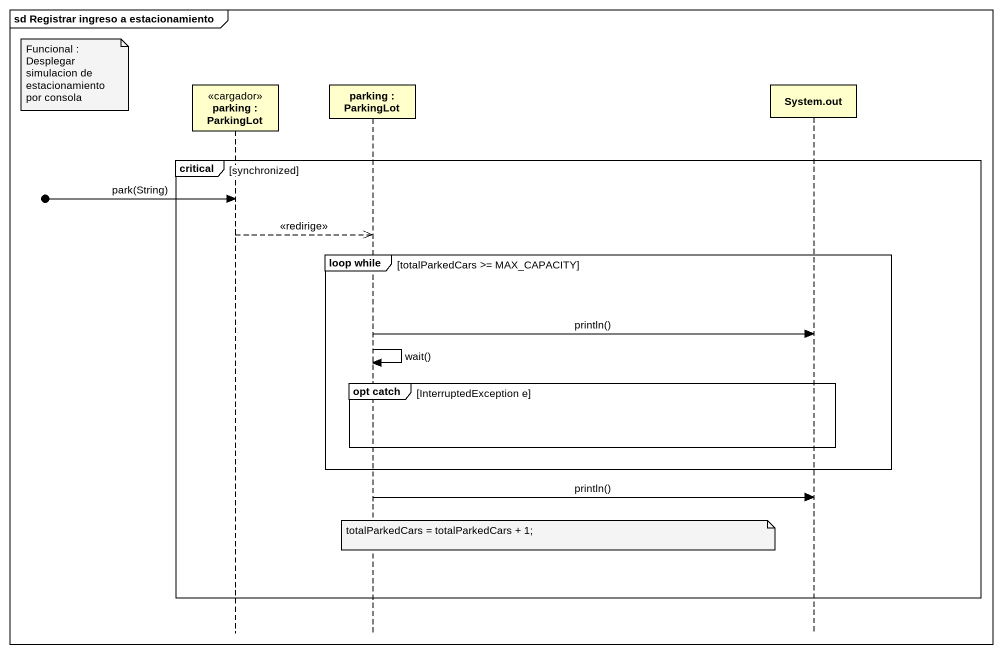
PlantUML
@startuml
mainframe sd Registrar ingreso a estacionamiento
hide footbox
participant "parking : ParkingLot" as parking <<cargador>>
participant "parking : ParkingLot" as parking_2
participant "System.out" as System_out

note left of parking : Funcional : Desplegar simulacion de estacionamiento por consola
critical synchronized
  [o-> parking : park(String)
  parking -->> parking_2 : <<redirige>>
  group loop while [totalParkedCars >= MAX_CAPACITY]
    parking_2 -> System_out : println()
    parking_2 -> parking_2 : wait()
    group opt catch [InterruptedException e]
    end
  end
  parking_2 -> System_out : println()
  note over parking_2 : totalParkedCars = totalParkedCars + 1;
end
@enduml
